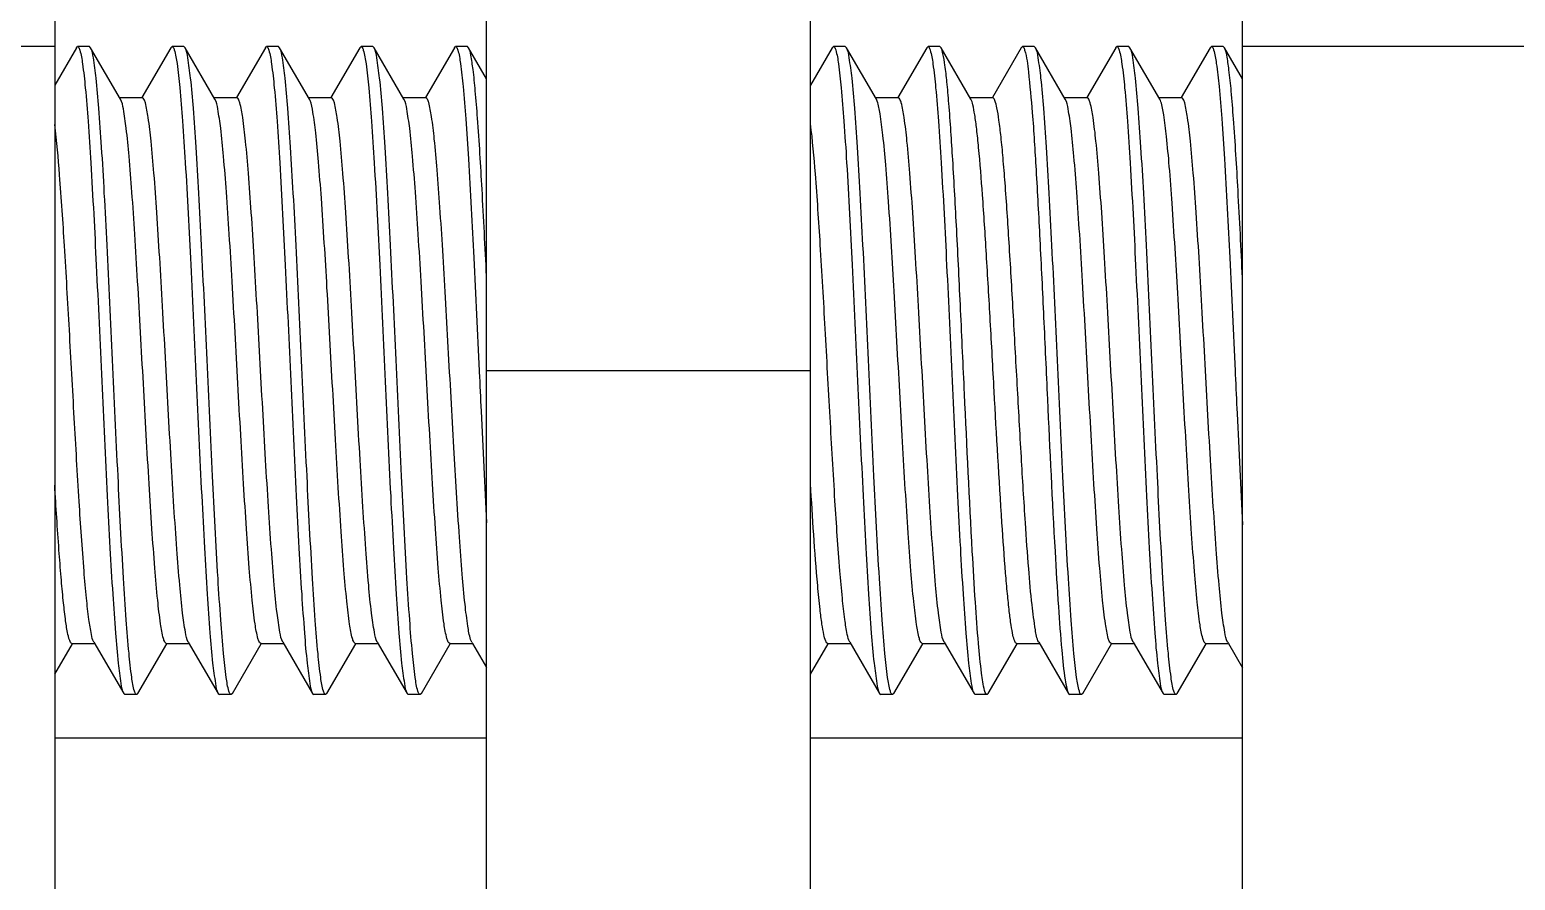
# Model space of a CAD drawing. Extents: x 1031190 to 1725648, y 733081 to 1571294.
# Drawn here: x 1154801 to 1155120.6, y 1248607.3 to 1248790.3 of the extents above; entities that cross this region are included whole.
import ezdxf

# ---------------------------------------------------------------- set-up
doc = ezdxf.new("R2010")
doc.units = 0
doc.header["$LTSCALE"] = 1000
doc.header["$MEASUREMENT"] = 0

msp = doc.modelspace()

# ---------------------------------------------------------------- linework, layer by layer
at = {"linetype": 'Continuous'}
for p, q in [((1154899.31, 1248484.61), (1154899.31, 1249091.63)), ((1154806.4, 1248960.87), (1154806.4, 1248505.18)), ((1155061.95, 1248505.18), (1155061.95, 1248960.87)), ((1154969.01, 1248484.61), (1154969.01, 1248895.3)), ((1154806.4, 1248786.63), (1154736.71, 1248786.63)), ((1154811.07, 1248786.4), (1154806.4, 1248778.34)), ((1154811.07, 1248786.4), (1154811.33, 1248786.63)), ((1154813.87, 1248786.63), (1154811.33, 1248786.63)), ((1154813.87, 1248786.63), (1154811.33, 1248786.63)), ((1154811.33, 1248786.63), (1154811.37, 1248786.62)), ((1154814.13, 1248786.4), (1154813.87, 1248786.63)), ((1154820.55, 1248775.33), (1154814.13, 1248786.4)), ((1154831.4, 1248786.4), (1154825.17, 1248775.66)), ((1154831.4, 1248786.4), (1154831.66, 1248786.63)), ((1154834.2, 1248786.63), (1154831.66, 1248786.63)), ((1154834.2, 1248786.63), (1154831.66, 1248786.63)), ((1154831.66, 1248786.63), (1154831.7, 1248786.62)), ((1154834.46, 1248786.4), (1154834.2, 1248786.63)), ((1154840.88, 1248775.33), (1154834.46, 1248786.4)), ((1154851.73, 1248786.4), (1154845.5, 1248775.66)), ((1154851.73, 1248786.4), (1154851.99, 1248786.63)), ((1154854.53, 1248786.63), (1154851.99, 1248786.63)), ((1154854.53, 1248786.63), (1154851.99, 1248786.63)), ((1154851.99, 1248786.63), (1154852.03, 1248786.62)), ((1154854.79, 1248786.4), (1154854.53, 1248786.63)), ((1154861.21, 1248775.33), (1154854.79, 1248786.4)), ((1154872.06, 1248786.4), (1154865.83, 1248775.66)), ((1154872.06, 1248786.4), (1154872.32, 1248786.63)), ((1154874.86, 1248786.63), (1154872.32, 1248786.63)), ((1154874.86, 1248786.63), (1154872.32, 1248786.63)), ((1154872.32, 1248786.63), (1154872.36, 1248786.62)), ((1154875.12, 1248786.4), (1154874.86, 1248786.63)), ((1154881.54, 1248775.33), (1154875.12, 1248786.4)), ((1154892.39, 1248786.4), (1154886.16, 1248775.66)), ((1154892.39, 1248786.4), (1154892.65, 1248786.63)), ((1154895.19, 1248786.63), (1154892.65, 1248786.63)), ((1154895.19, 1248786.63), (1154892.65, 1248786.63)), ((1154892.65, 1248786.63), (1154892.68, 1248786.62)), ((1154895.45, 1248786.4), (1154895.19, 1248786.63)), ((1154899.31, 1248779.73), (1154895.45, 1248786.4)), ((1154973.7, 1248786.4), (1154969.01, 1248778.31)), ((1154973.7, 1248786.4), (1154973.96, 1248786.63)), ((1154976.5, 1248786.63), (1154973.96, 1248786.63)), ((1154976.5, 1248786.63), (1154973.96, 1248786.63)), ((1154973.96, 1248786.63), (1154974, 1248786.62)), ((1154976.76, 1248786.4), (1154976.5, 1248786.63)), ((1154983.18, 1248775.33), (1154976.76, 1248786.4)), ((1154994.03, 1248786.4), (1154987.8, 1248775.66)), ((1154994.03, 1248786.4), (1154994.29, 1248786.63)), ((1154996.83, 1248786.63), (1154994.29, 1248786.63)), ((1154996.83, 1248786.63), (1154994.29, 1248786.63)), ((1154994.29, 1248786.63), (1154994.32, 1248786.62)), ((1154997.09, 1248786.4), (1154996.83, 1248786.63)), ((1155003.51, 1248775.33), (1154997.09, 1248786.4)), ((1155014.35, 1248786.4), (1155008.13, 1248775.66)), ((1155014.35, 1248786.4), (1155014.61, 1248786.63)), ((1155017.15, 1248786.63), (1155014.61, 1248786.63)), ((1155017.15, 1248786.63), (1155014.61, 1248786.63)), ((1155014.61, 1248786.63), (1155014.65, 1248786.62)), ((1155017.41, 1248786.4), (1155017.15, 1248786.63)), ((1155023.83, 1248775.33), (1155017.41, 1248786.4)), ((1155034.68, 1248786.4), (1155028.45, 1248775.66)), ((1155034.68, 1248786.4), (1155034.94, 1248786.63)), ((1155037.48, 1248786.63), (1155034.94, 1248786.63)), ((1155037.48, 1248786.63), (1155034.94, 1248786.63)), ((1155034.94, 1248786.63), (1155034.98, 1248786.62)), ((1155037.74, 1248786.4), (1155037.48, 1248786.63)), ((1155044.16, 1248775.33), (1155037.74, 1248786.4)), ((1155055.01, 1248786.4), (1155048.78, 1248775.66)), ((1155055.01, 1248786.4), (1155055.27, 1248786.63)), ((1155057.81, 1248786.63), (1155055.27, 1248786.63)), ((1155057.81, 1248786.63), (1155055.27, 1248786.63)), ((1155055.27, 1248786.63), (1155055.31, 1248786.62)), ((1155058.07, 1248786.4), (1155057.81, 1248786.63)), ((1155061.95, 1248779.7), (1155058.07, 1248786.4)), ((1155131.65, 1248786.63), (1155061.95, 1248786.63)), ((1154825.29, 1248775.59), (1154820.4, 1248775.59)), ((1154845.62, 1248775.59), (1154840.73, 1248775.59)), ((1154865.95, 1248775.59), (1154861.06, 1248775.59)), ((1154861.34, 1248775.06), (1154861.21, 1248775.33)), ((1154886.27, 1248775.59), (1154881.38, 1248775.59)), ((1154987.91, 1248775.59), (1154983.02, 1248775.59)), ((1154983.37, 1248774.88), (1154983.18, 1248775.33)), ((1155008.24, 1248775.59), (1155003.35, 1248775.59)), ((1155028.57, 1248775.59), (1155023.68, 1248775.59)), ((1155048.9, 1248775.59), (1155044.01, 1248775.59)), ((1154897.73, 1248716.86), (1154897.74, 1248716.68)), ((1154899.31, 1248716.93), (1154969.01, 1248716.93)), ((1155060.35, 1248716.86), (1155060.39, 1248716.13)), ((1154806.4, 1248651.66), (1154810.2, 1248658.2)), ((1154810.08, 1248658.27), (1154814.97, 1248658.27)), ((1154814.82, 1248658.54), (1154821.24, 1248647.46)), ((1154824.3, 1248647.46), (1154830.52, 1248658.2)), ((1154830.41, 1248658.27), (1154835.3, 1248658.27)), ((1154835.15, 1248658.54), (1154841.57, 1248647.46)), ((1154844.63, 1248647.46), (1154850.85, 1248658.2)), ((1154850.74, 1248658.27), (1154855.63, 1248658.27)), ((1154855.47, 1248658.54), (1154861.89, 1248647.46)), ((1154864.95, 1248647.46), (1154871.18, 1248658.2)), ((1154871.07, 1248658.27), (1154875.96, 1248658.27)), ((1154875.8, 1248658.54), (1154882.22, 1248647.46)), ((1154885.28, 1248647.46), (1154891.51, 1248658.2)), ((1154891.39, 1248658.27), (1154896.28, 1248658.27)), ((1154896.13, 1248658.54), (1154896.28, 1248658.27)), ((1154896.28, 1248658.27), (1154899.31, 1248653.05)), ((1154969.01, 1248651.62), (1154972.82, 1248658.2)), ((1154972.71, 1248658.27), (1154977.6, 1248658.27)), ((1154977.44, 1248658.54), (1154983.86, 1248647.46)), ((1154986.92, 1248647.46), (1154993.15, 1248658.2)), ((1154993.03, 1248658.27), (1154997.92, 1248658.27)), ((1154997.77, 1248658.54), (1155004.19, 1248647.46)), ((1155007.25, 1248647.46), (1155013.48, 1248658.2)), ((1155013.36, 1248658.27), (1155018.25, 1248658.27)), ((1155018.1, 1248658.54), (1155024.52, 1248647.46)), ((1155027.58, 1248647.46), (1155033.8, 1248658.2)), ((1155033.69, 1248658.27), (1155038.58, 1248658.27)), ((1155038.43, 1248658.54), (1155044.85, 1248647.46)), ((1155047.91, 1248647.46), (1155054.13, 1248658.2)), ((1155054.02, 1248658.27), (1155058.91, 1248658.27)), ((1155058.75, 1248658.54), (1155058.91, 1248658.27)), ((1155058.91, 1248658.27), (1155061.95, 1248653.02)), ((1154821.24, 1248647.46), (1154821.5, 1248647.24)), ((1154824.04, 1248647.24), (1154821.5, 1248647.24)), ((1154824.04, 1248647.24), (1154821.5, 1248647.24)), ((1154824.04, 1248647.24), (1154824, 1248647.24)), ((1154824.3, 1248647.46), (1154824.04, 1248647.24)), ((1154841.57, 1248647.46), (1154841.83, 1248647.24)), ((1154844.37, 1248647.24), (1154841.83, 1248647.24)), ((1154844.37, 1248647.24), (1154841.83, 1248647.24)), ((1154844.37, 1248647.24), (1154844.33, 1248647.24)), ((1154844.63, 1248647.46), (1154844.37, 1248647.24)), ((1154861.89, 1248647.46), (1154862.15, 1248647.24)), ((1154864.69, 1248647.24), (1154862.15, 1248647.24)), ((1154864.69, 1248647.24), (1154862.15, 1248647.24)), ((1154864.69, 1248647.24), (1154864.66, 1248647.24)), ((1154864.95, 1248647.46), (1154864.69, 1248647.24)), ((1154882.22, 1248647.46), (1154882.48, 1248647.24)), ((1154885.02, 1248647.24), (1154882.48, 1248647.24)), ((1154885.02, 1248647.24), (1154882.48, 1248647.24)), ((1154885.02, 1248647.24), (1154884.98, 1248647.24)), ((1154885.28, 1248647.46), (1154885.02, 1248647.24)), ((1154983.86, 1248647.46), (1154984.12, 1248647.24)), ((1154986.66, 1248647.24), (1154984.12, 1248647.24)), ((1154986.66, 1248647.24), (1154984.12, 1248647.24)), ((1154986.66, 1248647.24), (1154986.62, 1248647.24)), ((1154986.92, 1248647.46), (1154986.66, 1248647.24)), ((1155004.19, 1248647.46), (1155004.45, 1248647.24)), ((1155006.99, 1248647.24), (1155004.45, 1248647.24)), ((1155006.99, 1248647.24), (1155004.45, 1248647.24)), ((1155007.25, 1248647.46), (1155006.99, 1248647.24)), ((1155024.52, 1248647.46), (1155024.78, 1248647.24)), ((1155027.32, 1248647.24), (1155024.78, 1248647.24)), ((1155027.32, 1248647.24), (1155024.78, 1248647.24)), ((1155027.32, 1248647.24), (1155027.28, 1248647.24)), ((1155027.58, 1248647.46), (1155027.32, 1248647.24)), ((1155044.85, 1248647.46), (1155045.11, 1248647.24)), ((1155047.65, 1248647.24), (1155045.11, 1248647.24)), ((1155047.65, 1248647.24), (1155045.11, 1248647.24)), ((1155047.65, 1248647.24), (1155047.61, 1248647.24)), ((1155047.91, 1248647.46), (1155047.65, 1248647.24)), ((1154806.4, 1248637.94), (1154899.31, 1248637.94)), ((1154969.01, 1248637.94), (1155061.95, 1248637.94))]:
    msp.add_line(p, q, dxfattribs=at)
for points, knots in [([(1154811.37, 1248786.62), (1154811.41, 1248786.61), (1154811.66, 1248786.43), (1154811.73, 1248786.12), (1154811.81, 1248785.89)], [0, 0, 0, 0, 0.146246, 1, 1, 1, 1]), ([(1154811.81, 1248785.89), (1154812.11, 1248784.92), (1154812.51, 1248782.19), (1154813.08, 1248777.09), (1154813.63, 1248769.98), (1154814.46, 1248757.28), (1154815.41, 1248738.63), (1154816.52, 1248714.74), (1154817.46, 1248694.46), (1154818.26, 1248679.19), (1154818.83, 1248669.36), (1154819.41, 1248661.12), (1154819.93, 1248654.68), (1154820.54, 1248650.38), (1154820.86, 1248648.11), (1154821.24, 1248647.46)], [0, 0, 0, 0, 0.021868, 0.059293, 0.111148, 0.175758, 0.334416, 0.514504, 0.692433, 0.773207, 0.844889, 0.905123, 0.951944, 0.983855, 1, 1, 1, 1]), ([(1154823.57, 1248647.98), (1154823.26, 1248648.95), (1154822.86, 1248651.68), (1154822.29, 1248656.79), (1154821.74, 1248663.9), (1154820.91, 1248676.6), (1154819.96, 1248695.25), (1154818.85, 1248719.13), (1154817.91, 1248739.41), (1154817.11, 1248754.68), (1154816.55, 1248764.51), (1154815.96, 1248772.75), (1154815.45, 1248779.19), (1154814.83, 1248783.48), (1154814.51, 1248785.76), (1154814.13, 1248786.4)], [0, 0, 0, 0, 0.021893, 0.059337, 0.111209, 0.175831, 0.334488, 0.514558, 0.692467, 0.773229, 0.8449, 0.905129, 0.951948, 0.983856, 1, 1, 1, 1]), ([(1154831.7, 1248786.62), (1154831.74, 1248786.61), (1154831.98, 1248786.44), (1154832.05, 1248786.14), (1154832.13, 1248785.91)], [0, 0, 0, 0, 0.147522, 1, 1, 1, 1]), ([(1154832.13, 1248785.91), (1154832.44, 1248784.96), (1154832.83, 1248782.24), (1154833.41, 1248777.16), (1154833.96, 1248770.06), (1154834.78, 1248757.37), (1154835.73, 1248738.72), (1154836.84, 1248714.82), (1154837.78, 1248694.52), (1154838.58, 1248679.23), (1154839.15, 1248669.39), (1154839.74, 1248661.13), (1154840.25, 1248654.69), (1154840.87, 1248650.38), (1154841.19, 1248648.11), (1154841.57, 1248647.46)], [0, 0, 0, 0, 0.02168, 0.058952, 0.110694, 0.175227, 0.333837, 0.514005, 0.692077, 0.772934, 0.8447, 0.905011, 0.95189, 0.983838, 1, 1, 1, 1]), ([(1154843.89, 1248647.98), (1154843.59, 1248648.94), (1154843.19, 1248651.68), (1154842.62, 1248656.78), (1154842.07, 1248663.89), (1154841.24, 1248676.59), (1154840.29, 1248695.24), (1154839.18, 1248719.12), (1154838.24, 1248739.41), (1154837.44, 1248754.68), (1154836.87, 1248764.51), (1154836.29, 1248772.75), (1154835.77, 1248779.19), (1154835.16, 1248783.48), (1154834.84, 1248785.76), (1154834.46, 1248786.4)], [0, 0, 0, 0, 0.021869, 0.059298, 0.111159, 0.175773, 0.334425, 0.514513, 0.692436, 0.773203, 0.844885, 0.905123, 0.951945, 0.983855, 1, 1, 1, 1]), ([(1154852.03, 1248786.62), (1154852.07, 1248786.61), (1154852.31, 1248786.43), (1154852.39, 1248786.12), (1154852.46, 1248785.89)], [0, 0, 0, 0, 0.146192, 1, 1, 1, 1]), ([(1154852.46, 1248785.89), (1154852.77, 1248784.92), (1154853.17, 1248782.19), (1154853.74, 1248777.08), (1154854.29, 1248769.98), (1154855.11, 1248757.27), (1154856.07, 1248738.63), (1154857.17, 1248714.74), (1154858.12, 1248694.45), (1154858.91, 1248679.19), (1154859.48, 1248669.36), (1154860.07, 1248661.12), (1154860.58, 1248654.68), (1154861.2, 1248650.38), (1154861.52, 1248648.11), (1154861.89, 1248647.46)], [0, 0, 0, 0, 0.021875, 0.059308, 0.111172, 0.175789, 0.334441, 0.514524, 0.692444, 0.773209, 0.844888, 0.905124, 0.951946, 0.983855, 1, 1, 1, 1]), ([(1154864.23, 1248647.96), (1154863.92, 1248648.91), (1154863.52, 1248651.63), (1154862.95, 1248656.71), (1154862.4, 1248663.81), (1154861.58, 1248676.5), (1154860.62, 1248695.15), (1154859.51, 1248719.05), (1154858.57, 1248739.35), (1154857.77, 1248754.64), (1154857.2, 1248764.48), (1154856.62, 1248772.73), (1154856.1, 1248779.18), (1154855.49, 1248783.48), (1154855.16, 1248785.76), (1154854.79, 1248786.4)], [0, 0, 0, 0, 0.021696, 0.058981, 0.110733, 0.175273, 0.333889, 0.51405, 0.692109, 0.772959, 0.844718, 0.905021, 0.951895, 0.98384, 1, 1, 1, 1]), ([(1154872.36, 1248786.62), (1154872.4, 1248786.61), (1154872.64, 1248786.43), (1154872.72, 1248786.12), (1154872.79, 1248785.88)], [0, 0, 0, 0, 0.146067, 1, 1, 1, 1]), ([(1154872.79, 1248785.88), (1154873.1, 1248784.92), (1154873.5, 1248782.18), (1154874.07, 1248777.08), (1154874.62, 1248769.97), (1154875.44, 1248757.26), (1154876.39, 1248738.62), (1154877.5, 1248714.73), (1154878.44, 1248694.45), (1154879.24, 1248679.18), (1154879.81, 1248669.35), (1154880.39, 1248661.11), (1154880.91, 1248654.68), (1154881.53, 1248650.38), (1154881.85, 1248648.11), (1154882.22, 1248647.46)], [0, 0, 0, 0, 0.021894, 0.059339, 0.111212, 0.175833, 0.334492, 0.514561, 0.69247, 0.773231, 0.844902, 0.905131, 0.951948, 0.983856, 1, 1, 1, 1]), ([(1154884.55, 1248647.98), (1154884.24, 1248648.94), (1154883.84, 1248651.68), (1154883.27, 1248656.78), (1154882.72, 1248663.89), (1154881.9, 1248676.59), (1154880.95, 1248695.24), (1154879.84, 1248719.12), (1154878.9, 1248739.41), (1154878.1, 1248754.68), (1154877.53, 1248764.51), (1154876.95, 1248772.75), (1154876.43, 1248779.19), (1154875.81, 1248783.48), (1154875.49, 1248785.76), (1154875.12, 1248786.4)], [0, 0, 0, 0, 0.021872, 0.059299, 0.111157, 0.175768, 0.334426, 0.51451, 0.692437, 0.773209, 0.84489, 0.905124, 0.951944, 0.983855, 1, 1, 1, 1]), ([(1154892.68, 1248786.62), (1154892.73, 1248786.61), (1154892.97, 1248786.43), (1154893.04, 1248786.13), (1154893.12, 1248785.89)], [0, 0, 0, 0, 0.14652, 1, 1, 1, 1]), ([(1154893.12, 1248785.89), (1154893.42, 1248784.96), (1154893.81, 1248782.32), (1154894.37, 1248777.39), (1154894.9, 1248770.54), (1154895.71, 1248758.27), (1154896.65, 1248740.18), (1154897.35, 1248724.97), (1154897.73, 1248716.86)], [0, 0, 0, 0, 0.0425, 0.114919, 0.215181, 0.340186, 0.648075, 1, 1, 1, 1]), ([(1154899.31, 1248737.27), (1154899.01, 1248743.5), (1154898.43, 1248754.83), (1154897.64, 1248768.12), (1154896.95, 1248776.68), (1154896.51, 1248781.23), (1154896.03, 1248784.3), (1154895.73, 1248785.92), (1154895.45, 1248786.4)], [0, 0, 0, 0, 0.379707, 0.689476, 0.809337, 0.902177, 0.966048, 1, 1, 1, 1]), ([(1154974, 1248786.62), (1154974.04, 1248786.61), (1154974.28, 1248786.43), (1154974.35, 1248786.13), (1154974.43, 1248785.9)], [0, 0, 0, 0, 0.146788, 1, 1, 1, 1]), ([(1154974.43, 1248785.9), (1154974.74, 1248784.94), (1154975.13, 1248782.21), (1154975.7, 1248777.12), (1154976.25, 1248770.02), (1154977.08, 1248757.32), (1154978.03, 1248738.67), (1154979.14, 1248714.78), (1154980.08, 1248694.48), (1154980.88, 1248679.21), (1154981.45, 1248669.37), (1154982.03, 1248661.12), (1154982.55, 1248654.68), (1154983.16, 1248650.38), (1154983.49, 1248648.11), (1154983.86, 1248647.46)], [0, 0, 0, 0, 0.021788, 0.059148, 0.110955, 0.175533, 0.334174, 0.514296, 0.692285, 0.773094, 0.844811, 0.905077, 0.951921, 0.983848, 1, 1, 1, 1]), ([(1154986.19, 1248647.98), (1154985.88, 1248648.94), (1154985.48, 1248651.68), (1154984.91, 1248656.78), (1154984.36, 1248663.89), (1154983.54, 1248676.59), (1154982.59, 1248695.24), (1154981.48, 1248719.12), (1154980.54, 1248739.41), (1154979.74, 1248754.68), (1154979.17, 1248764.51), (1154978.59, 1248772.75), (1154978.07, 1248779.19), (1154977.45, 1248783.48), (1154977.13, 1248785.76), (1154976.76, 1248786.4)], [0, 0, 0, 0, 0.021877, 0.059311, 0.111175, 0.175792, 0.334445, 0.514524, 0.692444, 0.773209, 0.844887, 0.905122, 0.951945, 0.983855, 1, 1, 1, 1]), ([(1154994.32, 1248786.62), (1154994.37, 1248786.61), (1154994.6, 1248786.43), (1154994.68, 1248786.13), (1154994.75, 1248785.9)], [0, 0, 0, 0, 0.146706, 1, 1, 1, 1]), ([(1154994.75, 1248785.9), (1154995.06, 1248784.94), (1154995.46, 1248782.21), (1154996.03, 1248777.11), (1154996.58, 1248770.01), (1154997.41, 1248757.31), (1154998.36, 1248738.66), (1154999.47, 1248714.77), (1155000.41, 1248694.48), (1155001.21, 1248679.2), (1155001.78, 1248669.37), (1155002.36, 1248661.12), (1155002.88, 1248654.68), (1155003.49, 1248650.38), (1155003.82, 1248648.11), (1155004.19, 1248647.46)], [0, 0, 0, 0, 0.0218, 0.059172, 0.110989, 0.175574, 0.334211, 0.514328, 0.692305, 0.773106, 0.844818, 0.905082, 0.951925, 0.983849, 1, 1, 1, 1]), ([(1155003.82, 1248678.03), (1155003.19, 1248689.34), (1155002.38, 1248706.67), (1155001.32, 1248729.73), (1155000.51, 1248746.52), (1154999.7, 1248761.32), (1154999, 1248771.94), (1154998.4, 1248778.7), (1154998.01, 1248782.27), (1154997.6, 1248784.71), (1154997.32, 1248786.01), (1154997.09, 1248786.4)], [0, 0, 0, 0, 0.31261, 0.479025, 0.637331, 0.776893, 0.888349, 0.931124, 0.964281, 0.987309, 1, 1, 1, 1]), ([(1155014.65, 1248786.62), (1155014.69, 1248786.61), (1155014.93, 1248786.43), (1155015.01, 1248786.13), (1155015.08, 1248785.89)], [0, 0, 0, 0, 0.14666, 1, 1, 1, 1]), ([(1155015.08, 1248785.89), (1155015.57, 1248784.38), (1155016.05, 1248779.84), (1155016.87, 1248771.28), (1155017.6, 1248759.24), (1155018.39, 1248744.55), (1155019.18, 1248728.11), (1155020.21, 1248705.74), (1155021, 1248688.96), (1155021.61, 1248678.03)], [0, 0, 0, 0, 0.04411, 0.125541, 0.239358, 0.37843, 0.533993, 0.696234, 1, 1, 1, 1]), ([(1155026.85, 1248647.96), (1155026.54, 1248648.92), (1155026.14, 1248651.65), (1155025.57, 1248656.74), (1155025.02, 1248663.84), (1155024.2, 1248676.54), (1155023.24, 1248695.19), (1155022.14, 1248719.08), (1155021.19, 1248739.38), (1155020.4, 1248754.65), (1155019.83, 1248764.49), (1155019.24, 1248772.74), (1155018.73, 1248779.18), (1155018.11, 1248783.48), (1155017.79, 1248785.76), (1155017.41, 1248786.4)], [0, 0, 0, 0, 0.02177, 0.059115, 0.110912, 0.175482, 0.334119, 0.514249, 0.692251, 0.773068, 0.844793, 0.905066, 0.951916, 0.983846, 1, 1, 1, 1]), ([(1155034.98, 1248786.62), (1155035.02, 1248786.61), (1155035.26, 1248786.43), (1155035.34, 1248786.12), (1155035.41, 1248785.88)], [0, 0, 0, 0, 0.146034, 1, 1, 1, 1]), ([(1155035.41, 1248785.88), (1155035.72, 1248784.92), (1155036.12, 1248782.18), (1155036.69, 1248777.08), (1155037.24, 1248769.97), (1155038.07, 1248757.26), (1155039.02, 1248738.62), (1155040.12, 1248714.73), (1155041.07, 1248694.45), (1155041.87, 1248679.18), (1155042.43, 1248669.35), (1155043.02, 1248661.11), (1155043.53, 1248654.68), (1155044.15, 1248650.38), (1155044.47, 1248648.11), (1155044.85, 1248647.46)], [0, 0, 0, 0, 0.021899, 0.059349, 0.111223, 0.175847, 0.334508, 0.514576, 0.692482, 0.773242, 0.844912, 0.905137, 0.951951, 0.983857, 1, 1, 1, 1]), ([(1155047.17, 1248647.98), (1155046.86, 1248648.95), (1155046.47, 1248651.69), (1155045.9, 1248656.79), (1155045.35, 1248663.9), (1155044.52, 1248676.61), (1155043.57, 1248695.25), (1155042.46, 1248719.14), (1155041.52, 1248739.42), (1155040.72, 1248754.68), (1155040.15, 1248764.51), (1155039.57, 1248772.75), (1155039.05, 1248779.19), (1155038.44, 1248783.49), (1155038.12, 1248785.76), (1155037.74, 1248786.4)], [0, 0, 0, 0, 0.02191, 0.059368, 0.111249, 0.175876, 0.33454, 0.514602, 0.692499, 0.773255, 0.84492, 0.905142, 0.951954, 0.983858, 1, 1, 1, 1]), ([(1155055.31, 1248786.62), (1155055.35, 1248786.61), (1155055.59, 1248786.43), (1155055.66, 1248786.13), (1155055.74, 1248785.9)], [0, 0, 0, 0, 0.147008, 1, 1, 1, 1]), ([(1155055.74, 1248785.9), (1155056.04, 1248784.97), (1155056.43, 1248782.34), (1155056.99, 1248777.42), (1155057.53, 1248770.56), (1155058.33, 1248758.29), (1155059.27, 1248740.19), (1155059.98, 1248724.97), (1155060.35, 1248716.86)], [0, 0, 0, 0, 0.042374, 0.114709, 0.214932, 0.339935, 0.647912, 1, 1, 1, 1]), ([(1155061.95, 1248736.86), (1155061.65, 1248743.14), (1155061.07, 1248754.56), (1155060.28, 1248767.96), (1155059.58, 1248776.6), (1155059.14, 1248781.18), (1155058.66, 1248784.28), (1155058.35, 1248785.92), (1155058.07, 1248786.4)], [0, 0, 0, 0, 0.379459, 0.689334, 0.809279, 0.902185, 0.96608, 1, 1, 1, 1]), ([(1154830.41, 1248658.27), (1154830.27, 1248658.27), (1154829.98, 1248658.69), (1154829.58, 1248660.03), (1154829.04, 1248663.14), (1154828.48, 1248668.16), (1154827.88, 1248674.99), (1154827.29, 1248683.31), (1154826.69, 1248692.86), (1154826.08, 1248703.27), (1154825.28, 1248717.79), (1154824.49, 1248732.18), (1154823.67, 1248745.91), (1154823.07, 1248754.89), (1154822.46, 1248762.49), (1154821.91, 1248768.47), (1154821.29, 1248772.53), (1154820.92, 1248774.69), (1154820.55, 1248775.33)], [0, 0, 0, 0, 0.003456, 0.010692, 0.037889, 0.081613, 0.140407, 0.212192, 0.2944, 0.384075, 0.47799, 0.664972, 0.751304, 0.828651, 0.894236, 0.945722, 0.981321, 1, 1, 1, 1]), ([(1154835.15, 1248658.54), (1154834.78, 1248659.17), (1154834.41, 1248661.33), (1154833.79, 1248665.39), (1154833.24, 1248671.38), (1154832.63, 1248678.98), (1154832.03, 1248687.96), (1154831.21, 1248701.69), (1154830.42, 1248716.08), (1154829.62, 1248730.6), (1154829.01, 1248741.01), (1154828.41, 1248750.55), (1154827.82, 1248758.88), (1154827.22, 1248765.71), (1154826.66, 1248770.72), (1154826.12, 1248773.83), (1154825.72, 1248775.18), (1154825.43, 1248775.59), (1154825.29, 1248775.59)], [0, 0, 0, 0, 0.01868, 0.054278, 0.105764, 0.171348, 0.248694, 0.335026, 0.52201, 0.615925, 0.705601, 0.787808, 0.859593, 0.918386, 0.962109, 0.989306, 0.996546, 1, 1, 1, 1]), ([(1154850.74, 1248658.27), (1154850.6, 1248658.27), (1154850.31, 1248658.69), (1154849.91, 1248660.03), (1154849.36, 1248663.14), (1154848.81, 1248668.16), (1154848.21, 1248674.99), (1154847.62, 1248683.31), (1154847.02, 1248692.86), (1154846.41, 1248703.27), (1154845.61, 1248717.79), (1154844.82, 1248732.18), (1154843.99, 1248745.91), (1154843.4, 1248754.89), (1154842.79, 1248762.49), (1154842.24, 1248768.47), (1154841.62, 1248772.53), (1154841.25, 1248774.69), (1154840.88, 1248775.33)], [0, 0, 0, 0, 0.003455, 0.010693, 0.037891, 0.081614, 0.140407, 0.212192, 0.2944, 0.384075, 0.47799, 0.664974, 0.751306, 0.828653, 0.894237, 0.945722, 0.98132, 1, 1, 1, 1]), ([(1154855.47, 1248658.54), (1154855.11, 1248659.17), (1154854.74, 1248661.33), (1154854.12, 1248665.39), (1154853.56, 1248671.38), (1154852.96, 1248678.98), (1154852.36, 1248687.96), (1154851.53, 1248701.69), (1154850.75, 1248716.08), (1154849.94, 1248730.6), (1154849.34, 1248741.01), (1154848.74, 1248750.55), (1154848.14, 1248758.88), (1154847.55, 1248765.71), (1154846.99, 1248770.72), (1154846.45, 1248773.83), (1154846.05, 1248775.18), (1154845.75, 1248775.59), (1154845.62, 1248775.59)], [0, 0, 0, 0, 0.018679, 0.054277, 0.105763, 0.171348, 0.248695, 0.335027, 0.52201, 0.615925, 0.7056, 0.787807, 0.859593, 0.918386, 0.96211, 0.989308, 0.996544, 1, 1, 1, 1]), ([(1154871.07, 1248658.27), (1154870.93, 1248658.27), (1154870.64, 1248658.68), (1154870.24, 1248659.99), (1154869.71, 1248663.02), (1154869.16, 1248667.91), (1154868.57, 1248674.58), (1154867.99, 1248682.72), (1154867.39, 1248692.07), (1154866.8, 1248702.29), (1154866, 1248716.61), (1154865.05, 1248733.91), (1154864.07, 1248750.21), (1154863.22, 1248761.32), (1154862.66, 1248767.52), (1154862.07, 1248771.92), (1154861.66, 1248774.27), (1154861.34, 1248775.06)], [0, 0, 0, 0, 0.003398, 0.010481, 0.037063, 0.079811, 0.137346, 0.207687, 0.288384, 0.376611, 0.469274, 0.654855, 0.819309, 0.886268, 0.939811, 0.978111, 1, 1, 1, 1]), ([(1154875.8, 1248658.54), (1154875.43, 1248659.17), (1154875.07, 1248661.33), (1154874.44, 1248665.39), (1154873.89, 1248671.38), (1154873.29, 1248678.98), (1154872.69, 1248687.96), (1154871.86, 1248701.69), (1154871.08, 1248716.08), (1154870.27, 1248730.6), (1154869.67, 1248741.01), (1154869.07, 1248750.55), (1154868.47, 1248758.88), (1154867.87, 1248765.71), (1154867.32, 1248770.72), (1154866.78, 1248773.83), (1154866.38, 1248775.18), (1154866.08, 1248775.59), (1154865.95, 1248775.59)], [0, 0, 0, 0, 0.01868, 0.054279, 0.105766, 0.17135, 0.248697, 0.335029, 0.522011, 0.615926, 0.705601, 0.78781, 0.859595, 0.918388, 0.962111, 0.989307, 0.996546, 1, 1, 1, 1]), ([(1154891.39, 1248658.27), (1154891.26, 1248658.27), (1154890.96, 1248658.69), (1154890.56, 1248660.03), (1154890.02, 1248663.14), (1154889.47, 1248668.16), (1154888.87, 1248674.99), (1154888.27, 1248683.31), (1154887.67, 1248692.86), (1154887.07, 1248703.27), (1154886.26, 1248717.79), (1154885.48, 1248732.18), (1154884.65, 1248745.91), (1154884.05, 1248754.89), (1154883.45, 1248762.49), (1154882.9, 1248768.47), (1154882.27, 1248772.53), (1154881.91, 1248774.69), (1154881.54, 1248775.33)], [0, 0, 0, 0, 0.003456, 0.010692, 0.037889, 0.081613, 0.140406, 0.212192, 0.294399, 0.384075, 0.477989, 0.664972, 0.751304, 0.828651, 0.894236, 0.945722, 0.981321, 1, 1, 1, 1]), ([(1154895.89, 1248659.12), (1154895.59, 1248660.04), (1154895.17, 1248662.57), (1154894.59, 1248667.24), (1154894.03, 1248673.63), (1154893.19, 1248684.86), (1154892.22, 1248701.13), (1154891.28, 1248718.32), (1154890.49, 1248732.46), (1154889.91, 1248742.51), (1154889.32, 1248751.68), (1154888.74, 1248759.65), (1154888.15, 1248766.18), (1154887.61, 1248770.96), (1154887.09, 1248773.92), (1154886.69, 1248775.2), (1154886.4, 1248775.59), (1154886.27, 1248775.59)], [0, 0, 0, 0, 0.024737, 0.065402, 0.120735, 0.188882, 0.353983, 0.53832, 0.629884, 0.716845, 0.796224, 0.865309, 0.92175, 0.963653, 0.989702, 0.996649, 1, 1, 1, 1]), ([(1154993.03, 1248658.27), (1154992.9, 1248658.27), (1154992.61, 1248658.67), (1154992.22, 1248659.97), (1154991.69, 1248662.95), (1154991.14, 1248667.78), (1154990.56, 1248674.37), (1154989.98, 1248682.4), (1154989.38, 1248691.65), (1154988.79, 1248701.77), (1154988, 1248715.99), (1154987.06, 1248733.22), (1154986.09, 1248749.5), (1154985.24, 1248760.69), (1154984.68, 1248767), (1154984.1, 1248771.56), (1154983.68, 1248774.01), (1154983.37, 1248774.88)], [0, 0, 0, 0, 0.00337, 0.010373, 0.036639, 0.078887, 0.135774, 0.205372, 0.28529, 0.372768, 0.464782, 0.64963, 0.814469, 0.882133, 0.936734, 0.976432, 1, 1, 1, 1]), ([(1154997.77, 1248658.54), (1154997.4, 1248659.17), (1154997.03, 1248661.33), (1154996.41, 1248665.39), (1154995.86, 1248671.38), (1154995.25, 1248678.98), (1154994.66, 1248687.96), (1154993.83, 1248701.69), (1154993.05, 1248716.08), (1154992.24, 1248730.6), (1154991.64, 1248741.01), (1154991.03, 1248750.55), (1154990.44, 1248758.88), (1154989.84, 1248765.71), (1154989.29, 1248770.72), (1154988.75, 1248773.83), (1154988.35, 1248775.18), (1154988.05, 1248775.59), (1154987.91, 1248775.59)], [0, 0, 0, 0, 0.01868, 0.054279, 0.105765, 0.17135, 0.248696, 0.335029, 0.522011, 0.615925, 0.705601, 0.787809, 0.859595, 0.918388, 0.962111, 0.989308, 0.996545, 1, 1, 1, 1]), ([(1155010.2, 1248684.19), (1155009.57, 1248693.63), (1155008.76, 1248708.11), (1155007.71, 1248727.39), (1155006.9, 1248741.46), (1155006.1, 1248753.9), (1155005.4, 1248762.86), (1155004.81, 1248768.6), (1155004.41, 1248771.67), (1155004.01, 1248773.82), (1155003.72, 1248774.96), (1155003.51, 1248775.33)], [0, 0, 0, 0, 0.310342, 0.475677, 0.633257, 0.772654, 0.88467, 0.928035, 0.961992, 0.986043, 1, 1, 1, 1]), ([(1155015.24, 1248684.19), (1155014.93, 1248688.92), (1155014.33, 1248698.83), (1155013.48, 1248713.99), (1155012.64, 1248729.37), (1155011.8, 1248743.84), (1155011.07, 1248754.85), (1155010.47, 1248762.42), (1155010.04, 1248766.94), (1155009.63, 1248770.48), (1155009.19, 1248773.21), (1155008.86, 1248774.64), (1155008.47, 1248775.59), (1155008.24, 1248775.59)], [0, 0, 0, 0, 0.154792, 0.324211, 0.496022, 0.657766, 0.797744, 0.856333, 0.905865, 0.945463, 0.974462, 0.992476, 1, 1, 1, 1]), ([(1155033.69, 1248658.27), (1155033.55, 1248658.27), (1155033.26, 1248658.69), (1155032.86, 1248660.03), (1155032.32, 1248663.14), (1155031.76, 1248668.16), (1155031.16, 1248674.99), (1155030.57, 1248683.31), (1155029.97, 1248692.86), (1155029.36, 1248703.27), (1155028.56, 1248717.79), (1155027.77, 1248732.18), (1155026.95, 1248745.91), (1155026.35, 1248754.89), (1155025.74, 1248762.49), (1155025.19, 1248768.47), (1155024.57, 1248772.53), (1155024.2, 1248774.69), (1155023.83, 1248775.33)], [0, 0, 0, 0, 0.003456, 0.010693, 0.037891, 0.081614, 0.140408, 0.212193, 0.2944, 0.384075, 0.47799, 0.664973, 0.751306, 0.828653, 0.894237, 0.945723, 0.981321, 1, 1, 1, 1]), ([(1155038.43, 1248658.54), (1155038.06, 1248659.17), (1155037.69, 1248661.33), (1155037.07, 1248665.39), (1155036.52, 1248671.38), (1155035.91, 1248678.98), (1155035.31, 1248687.96), (1155034.49, 1248701.69), (1155033.7, 1248716.08), (1155032.9, 1248730.6), (1155032.29, 1248741.01), (1155031.69, 1248750.55), (1155031.1, 1248758.88), (1155030.5, 1248765.71), (1155029.94, 1248770.72), (1155029.4, 1248773.83), (1155029, 1248775.18), (1155028.71, 1248775.59), (1155028.57, 1248775.59)], [0, 0, 0, 0, 0.018679, 0.054277, 0.105763, 0.171347, 0.248694, 0.335026, 0.52201, 0.615925, 0.7056, 0.787807, 0.859592, 0.918386, 0.962109, 0.989307, 0.996544, 1, 1, 1, 1]), ([(1155054.02, 1248658.27), (1155053.89, 1248658.27), (1155053.6, 1248658.67), (1155053.2, 1248659.95), (1155052.68, 1248662.92), (1155052.13, 1248667.72), (1155051.55, 1248674.26), (1155050.97, 1248682.25), (1155050.38, 1248691.44), (1155049.79, 1248701.51), (1155049, 1248715.67), (1155048.06, 1248732.87), (1155047.09, 1248749.15), (1155046.26, 1248760.37), (1155045.69, 1248766.73), (1155045.11, 1248771.37), (1155044.69, 1248773.88), (1155044.39, 1248774.78)], [0, 0, 0, 0, 0.003356, 0.010319, 0.036431, 0.078432, 0.135001, 0.204233, 0.283766, 0.370875, 0.462568, 0.647052, 0.812078, 0.880087, 0.935211, 0.975599, 1, 1, 1, 1]), ([(1155058.75, 1248658.54), (1155058.39, 1248659.17), (1155058.02, 1248661.33), (1155057.4, 1248665.39), (1155056.84, 1248671.38), (1155056.24, 1248678.98), (1155055.64, 1248687.96), (1155054.81, 1248701.69), (1155054.03, 1248716.08), (1155053.22, 1248730.6), (1155052.62, 1248741.01), (1155052.02, 1248750.55), (1155051.42, 1248758.88), (1155050.83, 1248765.71), (1155050.27, 1248770.72), (1155049.73, 1248773.83), (1155049.33, 1248775.18), (1155049.03, 1248775.59), (1155048.9, 1248775.59)], [0, 0, 0, 0, 0.018679, 0.054278, 0.105765, 0.17135, 0.248696, 0.335028, 0.522011, 0.615925, 0.705601, 0.787809, 0.859594, 0.918388, 0.962111, 0.989308, 0.996544, 1, 1, 1, 1]), ([(1154814.82, 1248658.54), (1154814.52, 1248659.04), (1154814.18, 1248660.7), (1154813.67, 1248663.83), (1154813.18, 1248668.39), (1154812.44, 1248676.85), (1154811.58, 1248689.78), (1154810.58, 1248707.08), (1154809.58, 1248725.4), (1154808.59, 1248742.85), (1154807.61, 1248757.57), (1154806.86, 1248766.27), (1154806.4, 1248769.88)], [0, 0, 0, 0, 0.015697, 0.044446, 0.085716, 0.138485, 0.272802, 0.433446, 0.603652, 0.765638, 0.902498, 1, 1, 1, 1]), ([(1154977.44, 1248658.54), (1154977.15, 1248659.04), (1154976.8, 1248660.71), (1154976.29, 1248663.85), (1154975.8, 1248668.43), (1154975.05, 1248676.93), (1154974.19, 1248689.9), (1154973.19, 1248707.25), (1154972.19, 1248725.62), (1154971.2, 1248743.07), (1154970.22, 1248757.78), (1154969.47, 1248766.45), (1154969.01, 1248770.03)], [0, 0, 0, 0, 0.015724, 0.044547, 0.085931, 0.138844, 0.273487, 0.434437, 0.604811, 0.766729, 0.903208, 1, 1, 1, 1]), ([(1154897.74, 1248716.68), (1154897.87, 1248713.86), (1154898.37, 1248703.03), (1154898.89, 1248692.19), (1154899.31, 1248684.17)], [0, 0, 0, 0, 0.259611, 1, 1, 1, 1]), ([(1155060.39, 1248716.13), (1155060.52, 1248713.33), (1155061.02, 1248702.55), (1155061.53, 1248691.77), (1155061.95, 1248683.8)], [0, 0, 0, 0, 0.259922, 1, 1, 1, 1]), ([(1154810.08, 1248658.27), (1154809.83, 1248658.27), (1154809.44, 1248659.34), (1154809.08, 1248660.9), (1154808.63, 1248663.91), (1154808.2, 1248667.82), (1154807.74, 1248672.78), (1154807.11, 1248681.03), (1154806.68, 1248687.64), (1154806.4, 1248692.29)], [0, 0, 0, 0, 0.021802, 0.074827, 0.160247, 0.276725, 0.42207, 0.593424, 1, 1, 1, 1]), ([(1154971.07, 1248665.57), (1154970.88, 1248667.29), (1154970.01, 1248676.29), (1154969.45, 1248685.31), (1154969.01, 1248692.61)], [0, 0, 0, 0, 0.19131, 1, 1, 1, 1]), ([(1155013.36, 1248658.27), (1155013.16, 1248658.27), (1155012.8, 1248659.03), (1155012.51, 1248660.23), (1155012.11, 1248662.46), (1155011.74, 1248665.4), (1155011.35, 1248669.15), (1155010.8, 1248675.49), (1155010.43, 1248680.59), (1155010.2, 1248684.19)], [0, 0, 0, 0, 0.022487, 0.074555, 0.158145, 0.272549, 0.416177, 0.587029, 1, 1, 1, 1]), ([(1155018.1, 1248658.54), (1155017.64, 1248659.33), (1155017.26, 1248662.1), (1155016.51, 1248667.3), (1155015.89, 1248675.02), (1155015.46, 1248680.9), (1155015.24, 1248684.19)], [0, 0, 0, 0, 0.10579, 0.314513, 0.617347, 1, 1, 1, 1]), ([(1155006.47, 1248648.14), (1155006.12, 1248649.35), (1155005.68, 1248652.74), (1155005.04, 1248659.06), (1155004.42, 1248667.8), (1155004.03, 1248674.39), (1155003.82, 1248678.03)], [0, 0, 0, 0, 0.125282, 0.339928, 0.635519, 1, 1, 1, 1]), ([(1155021.61, 1248678.03), (1155021.83, 1248674.07), (1155022.25, 1248666.97), (1155022.95, 1248657.78), (1155023.52, 1248651.89), (1155024.08, 1248648.8), (1155024.33, 1248647.78), (1155024.52, 1248647.46)], [0, 0, 0, 0, 0.387702, 0.692616, 0.899746, 0.963455, 1, 1, 1, 1]), ([(1154972.71, 1248658.27), (1154972.5, 1248658.27), (1154972.13, 1248659.08), (1154971.82, 1248660.35), (1154971.41, 1248662.72), (1154971.19, 1248664.52), (1154971.07, 1248665.57)], [0, 0, 0, 0, 0.081724, 0.272801, 0.579947, 1, 1, 1, 1]), ([(1154824, 1248647.24), (1154823.96, 1248647.25), (1154823.72, 1248647.44), (1154823.64, 1248647.74), (1154823.57, 1248647.98)], [0, 0, 0, 0, 0.146075, 1, 1, 1, 1]), ([(1154844.33, 1248647.24), (1154844.29, 1248647.25), (1154844.04, 1248647.44), (1154843.97, 1248647.74), (1154843.89, 1248647.98)], [0, 0, 0, 0, 0.146237, 1, 1, 1, 1]), ([(1154864.66, 1248647.24), (1154864.62, 1248647.25), (1154864.38, 1248647.43), (1154864.3, 1248647.73), (1154864.23, 1248647.96)], [0, 0, 0, 0, 0.147411, 1, 1, 1, 1]), ([(1154884.98, 1248647.24), (1154884.94, 1248647.25), (1154884.7, 1248647.44), (1154884.63, 1248647.74), (1154884.55, 1248647.98)], [0, 0, 0, 0, 0.14622, 1, 1, 1, 1]), ([(1154986.62, 1248647.24), (1154986.58, 1248647.25), (1154986.34, 1248647.44), (1154986.27, 1248647.74), (1154986.19, 1248647.98)], [0, 0, 0, 0, 0.146175, 1, 1, 1, 1]), ([(1155006.99, 1248647.24), (1155006.94, 1248647.24), (1155006.61, 1248647.44), (1155006.55, 1248647.84), (1155006.47, 1248648.14)], [0, 0, 0, 0, 0.132072, 1, 1, 1, 1]), ([(1155027.28, 1248647.24), (1155027.24, 1248647.25), (1155027, 1248647.43), (1155026.93, 1248647.73), (1155026.85, 1248647.96)], [0, 0, 0, 0, 0.146912, 1, 1, 1, 1]), ([(1155047.61, 1248647.24), (1155047.57, 1248647.25), (1155047.32, 1248647.44), (1155047.25, 1248647.75), (1155047.17, 1248647.98)], [0, 0, 0, 0, 0.145963, 1, 1, 1, 1])]:
    msp.add_open_spline(points, degree=3, knots=knots, dxfattribs=at)
for points in [[(1155044.39, 1248774.78), (1155044.33, 1248774.97), (1155044.26, 1248775.16), (1155044.16, 1248775.33)], [(1154896.13, 1248658.54), (1154896.02, 1248658.72), (1154895.95, 1248658.92), (1154895.89, 1248659.12)]]:
    msp.add_open_spline(points, degree=3, dxfattribs=at)

doc.saveas('drawing.dxf')
